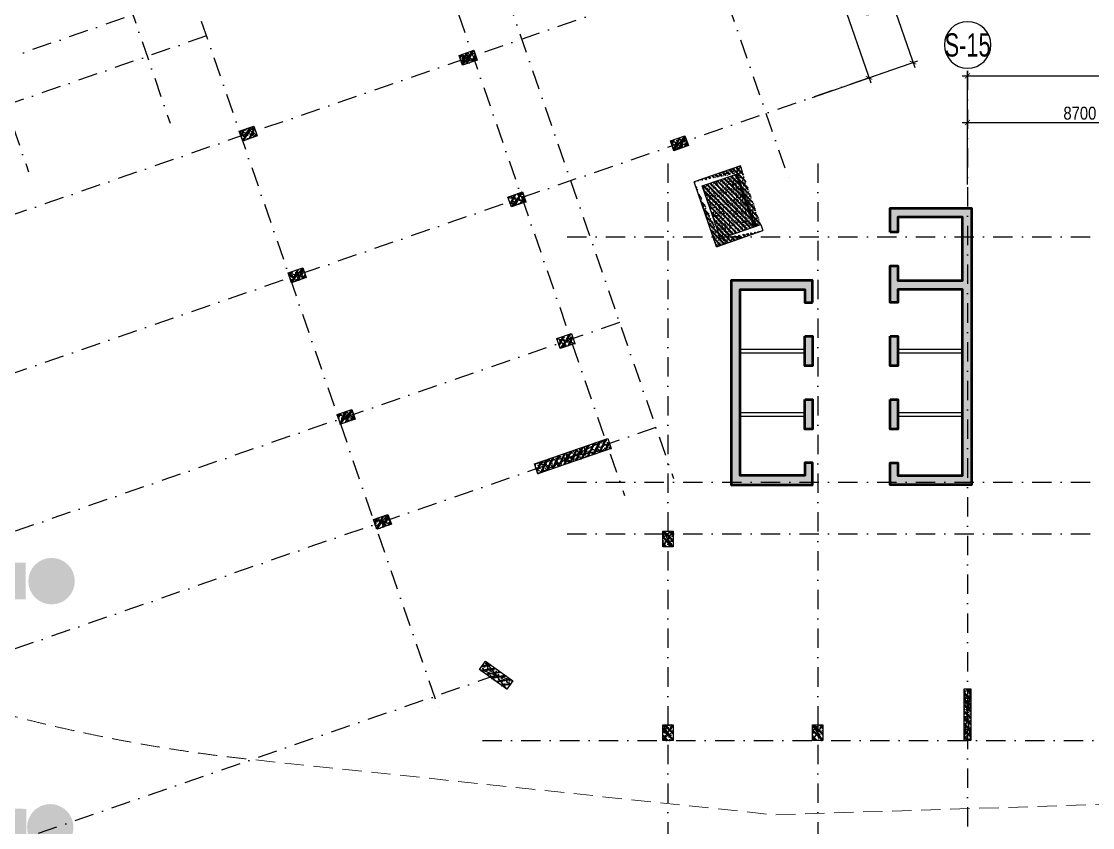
# Model space of a CAD drawing. Header units: millimetres. Extents: x -185400 to 12385, y -14070 to 168686.
# Drawn here: x -70547 to -29081, y 4199 to 35401 of the extents above; entities that cross this region are included whole.
import ezdxf
from ezdxf.enums import TextEntityAlignment as Align

# ---------------------------------------------------------------- set-up
doc = ezdxf.new("R2010")
doc.units = ezdxf.units.MM
doc.header["$LTSCALE"] = 300
doc.header["$MEASUREMENT"] = 0
doc.linetypes.add('DASHDOT', pattern=[1, 0.5, -0.25, 0, -0.25])
doc.linetypes.add('HIDDEN', pattern=[0.375, 0.25, -0.125])
for name, color, linetype in [('$AUDIT-BAD-LAYER', 7, 'Continuous'), ('AUDIT_I_220805193045-1', 50, 'Continuous'), ('AUDIT_I_220807103235-17', 50, 'Continuous'), ('KT-Dim', 8, 'Continuous'), ('KT-Hatch', 251, 'Continuous'), ('KT-Kich thuoc', 9, 'Continuous'), ('KT-Luoi truc South Tower', 8, 'DASHDOT'), ('KT-Thay', 7, 'Continuous'), ('ST_MBDV Cot vach 220805$0$AUDIT_I_220805193045-5', 6, 'Continuous'), ('Xref_ST_MBDV Cot vach 30.7.2022$0$KT-Net cot vach', 6, 'Continuous')]:
    doc.layers.add(name, color=color, linetype=linetype)
doc.layers.add('KT-Chi gioi XD', color=7, linetype='HIDDEN', true_color=0x0066cc)
doc.layers.add('ST_MBDV Cot vach 220805$0$Xref_ST_MBDV Cot vach 30.7.2022$0$KT-Net cot vach', color=6, linetype='Continuous', lineweight=50)
doc.styles.add('Arial Narrow', font='ARIALN.TTF')
doc.styles.add('HBA-Text', font='GOTHIC.TTF')
doc.dimstyles.new('CCU_1-200', dxfattribs={"dimscale": 200, "dimtxt": 2.5, "dimasz": 1, "dimexe": 1, "dimexo": 2, "dimgap": 0.5, "dimtad": 1, "dimdec": 0, "dimdsep": 46, "dimtxsty": 'Arial Narrow', "dimblk": 'ARCHTICK', "dimcen": -1, "dimdle": 1, "dimclrd": 256, "dimclre": 256, "dimclrt": 3, "dimadec": 0, "dimazin": 2, "dimtfac": 0.1, "dimtdec": 0, "dimtix": 1, "dimtmove": 2, "dimatfit": 1, "dimfxl": 1, "dimtvp": 0.833333, "dimtolj": 1, "dimtzin": 12, "dimarcsym": 0})

# ---------------------------------------------------------------- blocks, each defined once
blk = doc.blocks.new('_ARCHTICK')
at = {"color": 0, "linetype": 'ByBlock', "const_width": 0.15}
blk.add_lwpolyline([(-0.5, -0.5), (0.5, 0.5)], dxfattribs=at)
blk = doc.blocks.new('*D149')
at = {"layer": 'Defpoints', "color": 0, "transparency": 16777216}
for p in [(-42197, 37814, 0), (-37735, 33219), (-40305, 32332, 0)]:
    blk.add_point(p, dxfattribs=at)
at = {"layer": 'KT-Kich thuoc', "lineweight": -2, "transparency": 16777216}
for p, q in [((-41819, 37945), (-39439, 38767)), ((-39693, 38890), (-37670, 33030)), ((-39926, 32462), (-37546, 33284))]:
    blk.add_line(p, q, dxfattribs=at)
at = {"layer": 'KT-Kich thuoc', "lineweight": -2, "transparency": 16777216, "xscale": 200, "yscale": 200, "zscale": 200}
for p, rotation in [((-39628, 38701), 109.0471074763102), ((-37735, 33219), 289.0471074763101)]:
    blk.add_blockref('_ARCHTICK', p, dxfattribs=dict(at, rotation=rotation))
at = {"layer": 'KT-Kich thuoc', "color": 3, "transparency": 16777216, "insert": (-37846, 36248), "char_height": 500, "attachment_point": 5, "rotation": 289.0471, "style": 'Arial Narrow'}
blk.add_mtext('\\A1;5800', dxfattribs=at)
blk = doc.blocks.new('*D130')
at = {"layer": 'Defpoints', "color": 0, "transparency": 16777216}
for p in [(-48876, 62062, 0), (-36033, 33807), (-38792, 32854, 0)]:
    blk.add_point(p, dxfattribs=at)
at = {"layer": 'KT-Kich thuoc', "lineweight": -2, "transparency": 16777216}
for p, q in [((-48497, 62193), (-45928, 63080)), ((-46182, 63204), (-35968, 33617)), ((-38414, 32985), (-35844, 33872))]:
    blk.add_line(p, q, dxfattribs=at)
at = {"layer": 'KT-Kich thuoc', "lineweight": -2, "transparency": 16777216, "xscale": 200, "yscale": 200, "zscale": 200}
for p, rotation in [((-46117, 63015), 109.0471074763102), ((-36033, 33807), 289.0471074763101)]:
    blk.add_blockref('_ARCHTICK', p, dxfattribs=dict(at, rotation=rotation))
at = {"layer": 'KT-Kich thuoc', "color": 3, "transparency": 16777216, "insert": (-40739, 48527), "char_height": 500, "attachment_point": 5, "rotation": 289.0471, "style": 'Arial Narrow'}
blk.add_mtext('\\A1;30900', dxfattribs=at)
blk = doc.blocks.new('*D132')
at = {"layer": 'Defpoints', "color": 0, "transparency": 16777216}
for p in [(-25223, 31492), (-33923, 28684, 0), (-25223, 28649, 0)]:
    blk.add_point(p, dxfattribs=at)
at = {"layer": 'KT-Kich thuoc', "lineweight": -2, "transparency": 16777216}
for p, q in [((-33923, 29084), (-33923, 31692)), ((-25223, 29049), (-25223, 31692)), ((-34123, 31492), (-25023, 31492))]:
    blk.add_line(p, q, dxfattribs=at)
at = {"layer": 'KT-Kich thuoc', "lineweight": -2, "transparency": 16777216, "xscale": 200, "yscale": 200, "zscale": 200, "rotation": 180}
blk.add_blockref('_ARCHTICK', (-33923, 31492), dxfattribs=at)
at = {"layer": 'KT-Kich thuoc', "lineweight": -2, "transparency": 16777216, "xscale": 200, "yscale": 200, "zscale": 200}
blk.add_blockref('_ARCHTICK', (-25223, 31492), dxfattribs=at)
at = {"layer": 'KT-Kich thuoc', "color": 3, "transparency": 16777216, "insert": (-29573, 31847), "char_height": 500, "attachment_point": 5, "style": 'Arial Narrow'}
blk.add_mtext('\\A1;8700', dxfattribs=at)
blk = doc.blocks.new('*D136')
at = {"layer": 'Defpoints', "color": 0, "transparency": 16777216}
for p in [(-6323, 33292), (-33923, 28921), (-6323, 28921)]:
    blk.add_point(p, dxfattribs=at)
at = {"layer": 'KT-Kich thuoc', "lineweight": -2, "transparency": 16777216}
for p, q in [((-34123, 33292), (-6123, 33292)), ((-33923, 29321), (-33923, 33492)), ((-6323, 29321), (-6323, 33492))]:
    blk.add_line(p, q, dxfattribs=at)
at = {"layer": 'KT-Kich thuoc', "lineweight": -2, "transparency": 16777216, "xscale": 200, "yscale": 200, "zscale": 200, "rotation": 180}
blk.add_blockref('_ARCHTICK', (-33923, 33292), dxfattribs=at)
at = {"layer": 'KT-Kich thuoc', "lineweight": -2, "transparency": 16777216, "xscale": 200, "yscale": 200, "zscale": 200}
blk.add_blockref('_ARCHTICK', (-6323, 33292), dxfattribs=at)
at = {"layer": 'KT-Kich thuoc', "color": 3, "transparency": 16777216, "insert": (-20123, 33647), "char_height": 500, "attachment_point": 5, "style": 'Arial Narrow'}
blk.add_mtext('\\A1;27600', dxfattribs=at)
blk = doc.blocks.new('GRID-SYM-flat-73')
at = {"layer": 'AUDIT_I_220805193045-1'}
blk.add_circle((0, 0, 0), 900, dxfattribs=at)
at = {"layer": 'AUDIT_I_220805193045-1', "style": 'HBA-Text'}
blk.add_attdef('GRID', text='', height=900, rotation=359.6303, dxfattribs=at).set_placement((0, 0, 0), align=Align.MIDDLE_CENTER)
blk = doc.blocks.new('*U265')
h = blk.add_hatch()
h.set_pattern_fill('VATLIEU04', color=250, scale=40, style=0, pattern_type=2)
h.set_pattern_definition([(50, (-550, 650), (286.904, -25.1), [30, -330]), (355, (-550, 650), (-55.5, 300.88), [24, -264]), (100.451, (-526.1, 647.9), (231.404, 275.776), [25.496, -280.457]), (46.184, (-550, 730), (426.9, -66.21), [45, -495]), (96.636, (-514.43, 724.5), (373.87, 389.65), [38.24, -420.69]), (351.184, (-550, 730), (373.86, 389.65), [36, -396]), (21, (-510, 710), (238.763, -161.048), [30, -330]), (326, (-510, 710), (97.326, 290.06), [24, -264]), (71.451, (-490.1, 696.58), (336.09, 129.01), [25.496, -280.457]), (37.5, (-550, 650), (4.864, 133.1575), [0, -260.8, 0, -268, 0, -265]), (7.5, (-550, 650), (105.228, 157.765), [0, -152.8, 0, -254.8, 0, -101]), (327.5, (-639.2, 650), (213.529, -9.022), [0, -100, 0, -312, 0, -414]), (317.5, (-679.2, 650), (233.274, 40.042), [0, -130, 0, -207.2, 0, -294]), (45, (-550, 650), (-120.208, 120.208), []), (45, (-550, 699), (-120.208, 120.208), [])])
h.paths.add_polyline_path([(-475, -475), (-75, -475), (-75, 125), (-475, 125)])
at = {"color": 6, "ltscale": 0.25}
blk.add_lwpolyline([(-475, -475), (-75, -475), (-75, 125), (-475, 125)], close=True, dxfattribs=at)
at = {"layer": 'Defpoints', "linetype": 'ByBlock', "ltscale": 30}
for p, q in [((-75, -475), (-475, 125)), ((-475, -475), (-75, 125))]:
    blk.add_line(p, q, dxfattribs=at)
blk = doc.blocks.new('*U266')
h = blk.add_hatch()
h.set_pattern_fill('VATLIEU04', color=250, scale=40, style=0, pattern_type=2)
h.set_pattern_definition([(50, (-550, 650), (286.904, -25.1), [30, -330]), (355, (-550, 650), (-55.5, 300.88), [24, -264]), (100.451, (-526.1, 647.9), (231.404, 275.776), [25.496, -280.457]), (46.184, (-550, 730), (426.9, -66.21), [45, -495]), (96.636, (-514.43, 724.5), (373.87, 389.65), [38.24, -420.69]), (351.184, (-550, 730), (373.86, 389.65), [36, -396]), (21, (-510, 710), (238.763, -161.048), [30, -330]), (326, (-510, 710), (97.326, 290.06), [24, -264]), (71.451, (-490.1, 696.58), (336.09, 129.01), [25.496, -280.457]), (37.5, (-550, 650), (4.864, 133.1575), [0, -260.8, 0, -268, 0, -265]), (7.5, (-550, 650), (105.228, 157.765), [0, -152.8, 0, -254.8, 0, -101]), (327.5, (-639.2, 650), (213.529, -9.022), [0, -100, 0, -312, 0, -414]), (317.5, (-679.2, 650), (233.274, 40.042), [0, -130, 0, -207.2, 0, -294]), (45, (-550, 650), (-120.208, 120.208), []), (45, (-550, 699), (-120.208, 120.208), [])])
h.paths.add_polyline_path([(-475, -475), (-75, -475), (-75, 125), (-475, 125)])
at = {"color": 6, "ltscale": 0.25}
blk.add_lwpolyline([(-475, -475), (-75, -475), (-75, 125), (-475, 125)], close=True, dxfattribs=at)
at = {"layer": 'Defpoints', "linetype": 'ByBlock', "ltscale": 30}
for p, q in [((-75, -475), (-475, 125)), ((-475, -475), (-75, 125))]:
    blk.add_line(p, q, dxfattribs=at)
blk = doc.blocks.new('*U25')
h = blk.add_hatch()
h.set_pattern_fill('VATLIEU04', color=250, scale=40, style=0, pattern_type=2)
h.set_pattern_definition([(50, (-550, 3050), (286.904, -25.101), [30, -330]), (355, (-550, 3050), (-55.5, 300.877), [24, -264]), (100.451, (-526.1, 3047.9), (231.404, 275.776), [25.496, -280.457]), (46.184, (-550, 3130), (426.896, -66.208), [45, -495]), (96.636, (-514.43, 3124.5), (373.865, 389.647), [38.244, -420.685]), (351.184, (-550, 3130), (373.865, 389.65), [36, -396]), (21, (-510, 3110), (238.763, -161.048), [30, -330]), (326, (-510, 3110), (97.326, 290.06), [24, -264]), (71.451, (-490.1, 3096.58), (336.09, 129.012), [25.496, -280.457]), (37.5, (-550, 3050), (4.864, 133.1575), [0, -260.8, 0, -268, 0, -265]), (7.5, (-550, 3050), (105.228, 157.7647), [0, -152.8, 0, -254.8, 0, -101]), (327.5, (-639.2, 3050), (213.529, -9.022), [0, -100, 0, -312, 0, -414]), (317.5, (-679.2, 3050), (233.274, 40.042), [0, -130, 0, -207.2, 0, -294]), (45, (-550, 3050), (-120.208, 120.208), []), (45, (-550, 3099), (-120.208, 120.208), [])])
h.paths.add_polyline_path([(-475, -475), (-75, -475), (-75, 2525), (-475, 2525)])
at = {"color": 6, "ltscale": 0.25}
blk.add_lwpolyline([(-475, -475), (-75, -475), (-75, 2525), (-475, 2525)], close=True, dxfattribs=at)
at = {"layer": 'Defpoints', "linetype": 'ByBlock', "ltscale": 30}
for p, q in [((-75, -475), (-475, 2525)), ((-475, -475), (-75, 2525))]:
    blk.add_line(p, q, dxfattribs=at)
blk = doc.blocks.new('*U302')
h = blk.add_hatch()
h.set_pattern_fill('VATLIEU04', color=250, scale=40, style=0, pattern_type=2)
h.set_pattern_definition([(50, (-550, 650), (286.904, -25.1), [30, -330]), (355, (-550, 650), (-55.5, 300.88), [24, -264]), (100.451, (-526.1, 647.9), (231.404, 275.776), [25.496, -280.457]), (46.184, (-550, 730), (426.9, -66.21), [45, -495]), (96.636, (-514.43, 724.5), (373.87, 389.65), [38.24, -420.69]), (351.184, (-550, 730), (373.86, 389.65), [36, -396]), (21, (-510, 710), (238.763, -161.048), [30, -330]), (326, (-510, 710), (97.326, 290.06), [24, -264]), (71.451, (-490.1, 696.58), (336.09, 129.01), [25.496, -280.457]), (37.5, (-550, 650), (4.864, 133.1575), [0, -260.8, 0, -268, 0, -265]), (7.5, (-550, 650), (105.228, 157.765), [0, -152.8, 0, -254.8, 0, -101]), (327.5, (-639.2, 650), (213.529, -9.022), [0, -100, 0, -312, 0, -414]), (317.5, (-679.2, 650), (233.274, 40.042), [0, -130, 0, -207.2, 0, -294]), (45, (-550, 650), (-120.208, 120.208), []), (45, (-550, 699), (-120.208, 120.208), [])])
h.paths.add_polyline_path([(-475, -475), (-75, -475), (-75, 125), (-475, 125)])
at = {"color": 6, "ltscale": 0.25}
blk.add_lwpolyline([(-475, -475), (-75, -475), (-75, 125), (-475, 125)], close=True, dxfattribs=at)
at = {"layer": 'Defpoints', "linetype": 'ByBlock', "ltscale": 30}
for p, q in [((-75, -475), (-475, 125)), ((-475, -475), (-75, 125))]:
    blk.add_line(p, q, dxfattribs=at)
blk = doc.blocks.new('*U267')
h = blk.add_hatch()
h.set_pattern_fill('VATLIEU04', color=250, scale=40, style=0, pattern_type=2)
h.set_pattern_definition([(50, (-550, 650), (286.904, -25.1), [30, -330]), (355, (-550, 650), (-55.5, 300.88), [24, -264]), (100.451, (-526.1, 647.9), (231.404, 275.776), [25.496, -280.457]), (46.184, (-550, 730), (426.9, -66.21), [45, -495]), (96.636, (-514.43, 724.5), (373.87, 389.65), [38.24, -420.69]), (351.184, (-550, 730), (373.86, 389.65), [36, -396]), (21, (-510, 710), (238.763, -161.048), [30, -330]), (326, (-510, 710), (97.326, 290.06), [24, -264]), (71.451, (-490.1, 696.58), (336.09, 129.01), [25.496, -280.457]), (37.5, (-550, 650), (4.864, 133.1575), [0, -260.8, 0, -268, 0, -265]), (7.5, (-550, 650), (105.228, 157.765), [0, -152.8, 0, -254.8, 0, -101]), (327.5, (-639.2, 650), (213.529, -9.022), [0, -100, 0, -312, 0, -414]), (317.5, (-679.2, 650), (233.274, 40.042), [0, -130, 0, -207.2, 0, -294]), (45, (-550, 650), (-120.208, 120.208), []), (45, (-550, 699), (-120.208, 120.208), [])])
h.paths.add_polyline_path([(-475, -475), (-75, -475), (-75, 125), (-475, 125)])
at = {"color": 6, "ltscale": 0.25}
blk.add_lwpolyline([(-475, -475), (-75, -475), (-75, 125), (-475, 125)], close=True, dxfattribs=at)
at = {"layer": 'Defpoints', "linetype": 'ByBlock', "ltscale": 30}
for p, q in [((-75, -475), (-475, 125)), ((-475, -475), (-75, 125))]:
    blk.add_line(p, q, dxfattribs=at)
blk = doc.blocks.new('*U32')
h = blk.add_hatch()
h.set_pattern_fill('VATLIEU04', color=250, scale=40, style=0, pattern_type=2)
h.set_pattern_definition([(50, (-550, 1350), (286.904, -25.1), [30, -330]), (355, (-550, 1350), (-55.5, 300.877), [24, -264]), (100.451, (-526.1, 1347.9), (231.404, 275.776), [25.496, -280.457]), (46.184, (-550, 1430), (426.896, -66.21), [45, -495]), (96.636, (-514.43, 1424.5), (373.865, 389.65), [38.244, -420.685]), (351.184, (-550, 1430), (373.86, 389.65), [36, -396]), (21, (-510, 1410), (238.763, -161.048), [30, -330]), (326, (-510, 1410), (97.326, 290.06), [24, -264]), (71.451, (-490.1, 1396.58), (336.09, 129.012), [25.496, -280.457]), (37.5, (-550, 1350), (4.864, 133.1575), [0, -260.8, 0, -268, 0, -265]), (7.5, (-550, 1350), (105.228, 157.765), [0, -152.8, 0, -254.8, 0, -101]), (327.5, (-639.2, 1350), (213.529, -9.022), [0, -100, 0, -312, 0, -414]), (317.5, (-679.2, 1350), (233.274, 40.042), [0, -130, 0, -207.2, 0, -294]), (45, (-550, 1350), (-120.208, 120.208), []), (45, (-550, 1399), (-120.208, 120.208), [])])
h.paths.add_polyline_path([(-475, -475), (-75, -475), (-75, 825), (-475, 825)])
at = {"color": 6, "ltscale": 0.25}
blk.add_lwpolyline([(-475, -475), (-75, -475), (-75, 825), (-475, 825)], close=True, dxfattribs=at)
at = {"layer": 'Defpoints', "linetype": 'ByBlock', "ltscale": 30}
for p, q in [((-75, -475), (-475, 825)), ((-475, -475), (-75, 825))]:
    blk.add_line(p, q, dxfattribs=at)
blk = doc.blocks.new('*U279')
h = blk.add_hatch()
h.set_pattern_fill('VATLIEU04', color=250, scale=40, style=0, pattern_type=2)
h.set_pattern_definition([(50, (-700, 2050), (286.904, -25.1), [30, -330]), (355, (-700, 2050), (-55.5, 300.877), [24, -264]), (100.451, (-676.1, 2047.9), (231.404, 275.776), [25.496, -280.457]), (46.184, (-700, 2130), (426.896, -66.208), [45, -495]), (96.636, (-664.43, 2124.5), (373.865, 389.65), [38.244, -420.685]), (351.184, (-700, 2130), (373.865, 389.65), [36, -396]), (21, (-660, 2110), (238.763, -161.048), [30, -330]), (326, (-660, 2110), (97.326, 290.06), [24, -264]), (71.451, (-640.1, 2096.58), (336.09, 129.012), [25.496, -280.457]), (37.5, (-700, 2050), (4.864, 133.1575), [0, -260.8, 0, -268, 0, -265]), (7.5, (-700, 2050), (105.228, 157.765), [0, -152.8, 0, -254.8, 0, -101]), (327.5, (-789.2, 2050), (213.529, -9.022), [0, -100, 0, -312, 0, -414]), (317.5, (-829.2, 2050), (233.274, 40.042), [0, -130, 0, -207.2, 0, -294]), (45, (-700, 2050), (-120.208, 120.208), []), (45, (-700, 2099), (-120.208, 120.208), [])])
h.paths.add_polyline_path([(-475, -475), (-225, -475), (-225, 1525), (-475, 1525)])
at = {"color": 6, "ltscale": 0.25}
blk.add_lwpolyline([(-475, -475), (-225, -475), (-225, 1525), (-475, 1525)], close=True, dxfattribs=at)
at = {"layer": 'Defpoints', "linetype": 'ByBlock', "ltscale": 30}
for p, q in [((-225, -475), (-475, 1525)), ((-475, -475), (-225, 1525))]:
    blk.add_line(p, q, dxfattribs=at)
blk = doc.blocks.new('*U278')
h = blk.add_hatch()
h.set_pattern_fill('VATLIEU04', color=250, scale=40, style=0, pattern_type=2)
h.set_pattern_definition([(50, (-550, 650), (286.904, -25.1), [30, -330]), (355, (-550, 650), (-55.5, 300.88), [24, -264]), (100.451, (-526.1, 647.9), (231.404, 275.776), [25.496, -280.457]), (46.184, (-550, 730), (426.9, -66.21), [45, -495]), (96.636, (-514.43, 724.5), (373.87, 389.65), [38.24, -420.69]), (351.184, (-550, 730), (373.86, 389.65), [36, -396]), (21, (-510, 710), (238.763, -161.048), [30, -330]), (326, (-510, 710), (97.326, 290.06), [24, -264]), (71.451, (-490.1, 696.58), (336.09, 129.01), [25.496, -280.457]), (37.5, (-550, 650), (4.864, 133.1575), [0, -260.8, 0, -268, 0, -265]), (7.5, (-550, 650), (105.228, 157.765), [0, -152.8, 0, -254.8, 0, -101]), (327.5, (-639.2, 650), (213.529, -9.022), [0, -100, 0, -312, 0, -414]), (317.5, (-679.2, 650), (233.274, 40.042), [0, -130, 0, -207.2, 0, -294]), (45, (-550, 650), (-120.208, 120.208), []), (45, (-550, 699), (-120.208, 120.208), [])])
h.paths.add_polyline_path([(-475, -475), (-75, -475), (-75, 125), (-475, 125)])
at = {"color": 6, "ltscale": 0.25}
blk.add_lwpolyline([(-475, -475), (-75, -475), (-75, 125), (-475, 125)], close=True, dxfattribs=at)
at = {"layer": 'Defpoints', "linetype": 'ByBlock', "ltscale": 30}
for p, q in [((-75, -475), (-475, 125)), ((-475, -475), (-75, 125))]:
    blk.add_line(p, q, dxfattribs=at)
blk = doc.blocks.new('*U269')
h = blk.add_hatch()
h.set_pattern_fill('VATLIEU04', color=250, scale=40, style=0, pattern_type=2)
h.set_pattern_definition([(50, (-550, 650), (286.904, -25.1), [30, -330]), (355, (-550, 650), (-55.5, 300.88), [24, -264]), (100.451, (-526.1, 647.9), (231.404, 275.776), [25.496, -280.457]), (46.184, (-550, 730), (426.9, -66.21), [45, -495]), (96.636, (-514.43, 724.5), (373.87, 389.65), [38.24, -420.69]), (351.184, (-550, 730), (373.86, 389.65), [36, -396]), (21, (-510, 710), (238.763, -161.048), [30, -330]), (326, (-510, 710), (97.326, 290.06), [24, -264]), (71.451, (-490.1, 696.58), (336.09, 129.01), [25.496, -280.457]), (37.5, (-550, 650), (4.864, 133.1575), [0, -260.8, 0, -268, 0, -265]), (7.5, (-550, 650), (105.228, 157.765), [0, -152.8, 0, -254.8, 0, -101]), (327.5, (-639.2, 650), (213.529, -9.022), [0, -100, 0, -312, 0, -414]), (317.5, (-679.2, 650), (233.274, 40.042), [0, -130, 0, -207.2, 0, -294]), (45, (-550, 650), (-120.208, 120.208), []), (45, (-550, 699), (-120.208, 120.208), [])])
h.paths.add_polyline_path([(-475, -475), (-75, -475), (-75, 125), (-475, 125)])
at = {"color": 6, "ltscale": 0.25}
blk.add_lwpolyline([(-475, -475), (-75, -475), (-75, 125), (-475, 125)], close=True, dxfattribs=at)
at = {"layer": 'Defpoints', "linetype": 'ByBlock', "ltscale": 30}
for p, q in [((-75, -475), (-475, 125)), ((-475, -475), (-75, 125))]:
    blk.add_line(p, q, dxfattribs=at)
blk = doc.blocks.new('Asix South Tower')
at = {"layer": 'KT-Luoi truc South Tower', "ltscale": 5}
for p, q in [((-53965.4, 67304.5), (-40792.5, 29149.9)), ((-61527.4, 64693.7), (-45306.5, 17710.6)), ((-63417.9, 64041.1), (-47197, 17057.9)), ((-72397.8, 60940.8), (-54303.1, 8530.3)), ((-74690, 60149.4), (-64788, 31468.5)), ((-80172.4, 58256.6), (-70270.4, 29575.7)), ((-39629.6, 44836.7), (-71714.8, 33759.3)), ((-37736.8, 39354.3), (-105450.5, 15976.2)), ((-63379.6, 34838.6), (-106788.6, 19851.7)), ((-37735.1, 33218.9), (-103274.2, 10591.7)), ((-33923, 33491.9), (-33923, -4459.1)), ((-45523, 29903.8), (-45523, -4459.1)), ((-39723, 29903.8), (-39723, -4459.1)), ((-49426.2, 27070.4), (10118.8, 27070.4)), ((-47391.3, 23749.2), (-101381.4, 5109.2)), ((-45988, 19684.6), (-99978.1, 1044.6)), ((-49426.2, 17570.4), (10118.8, 17570.4)), ((-49426.2, 15570.4), (10118.8, 15570.4)), ((-52170.8, 10095.3), (-96381.5, -5168.4)), ((-52698.1, 7570.4), (10118.8, 7570.4))]:
    blk.add_line(p, q, dxfattribs=at)
at = {"layer": 'KT-Dim'}
ref = blk.add_blockref('GRID-SYM-flat-73', (-33917.9, 34491.9, 0), dxfattribs=dict(at, xscale=-1, rotation=179.6748020054017))
ref.add_attrib('GRID', 'S-15', dxfattribs={"layer": 'AUDIT_I_220807103235-17', "height": 900, "style": 'HBA-Text', "width": 0.7}).set_placement((-33917.9, 34491.9, 0), align=Align.MIDDLE_CENTER)
at = {"layer": 'KT-Kich thuoc'}
dim = blk.add_linear_dim(base=(-36033, 33806.5), p1=(-48875.5, 62062.4, 0), p2=(-38792.1, 32854, 0), angle=109.04711, dimstyle='CCU_1-200', dxfattribs=at)
dim.commit()
dim.dimension.update_dxf_attribs({"geometry": '*D130', "text_midpoint": (-40739.2, 48526.6)})
dim = blk.add_linear_dim(base=(-37735.1, 33218.9), p1=(-42196.7, 37814.5, 0), p2=(-40304.5, 32331.8, 0), angle=109.04711, dimstyle='CCU_1-200', dxfattribs=at)
dim.commit()
dim.dimension.update_dxf_attribs({"geometry": '*D149', "text_midpoint": (-37846.3, 36248.5), "dimtype": 128})
for base, p1, p2, picture, middle in [((-6323, 33291.9), (-33923, 28921.3), (-6323, 28921.3), '*D136', (-20123, 33647.2)), ((-25223, 31491.9), (-33923, 28684.3, 0), (-25223, 28648.7, 0), '*D132', (-29573, 31847.2))]:
    dim = blk.add_linear_dim(base=base, p1=p1, p2=p2, dimstyle='CCU_1-200', dxfattribs=at)
    dim.commit()
    dim.dimension.update_dxf_attribs({"geometry": picture, "text_midpoint": middle})

msp = doc.modelspace()

# ---------------------------------------------------------------- hatches: boundary and pattern name
at = {"layer": '$AUDIT-BAD-LAYER'}
h = msp.add_hatch(dxfattribs=at)
h.set_pattern_fill('ACET-2D-ANSI31', color=256)
h.set_pattern_definition([(45, (5.27543, -15.29099), (-0.08838834765, 0.08838834765), [])])
h.paths.add_polyline_path([(-152992, 35260.2), (-153807.4, 37623.5), (-155981.6, 36873.4), (-155166.3, 34510.1)], flags=0)
h.paths.add_polyline_path([(-153334.7, 37786.6), (-152519.4, 35423.3), (-150345.1, 36173.4), (-151160.5, 38536.7)], flags=16)
h.paths.add_polyline_path([(-81572.3, -12446.3), (-81581.4, -13864.1), (-80353.8, -13872.1), (-80344.7, -12454.2)])
edge = h.paths.add_edge_path()
edge.add_arc((-79262.8, -13170.1), 900, 0, 360)
h.paths.add_polyline_path([(-174845.3, 38775), (-174414.4, 37424.2), (-173542.7, 37702.3), (-173973.6, 39053.1)], flags=16)
edge = h.paths.add_edge_path(flags=16)
edge.add_arc((-172872, 38660.4), 900, 0, 360)
h.paths.add_polyline_path([(-110555.5, 20932.7), (-110092.7, 19592.4), (-109451.7, 19813.7), (-109914.4, 21154)])
edge = h.paths.add_edge_path()
edge.add_arc((-108915.8, 20748.7), 900, 0, 360)
h.paths.add_polyline_path([(-112698.4, 26328.8), (-112235.7, 24988.5), (-111427.9, 25267.4), (-111890.6, 26607.6)])
edge = h.paths.add_edge_path()
edge.add_arc((-110808.6, 26231.2), 900, 0, 360)
h.paths.add_polyline_path([(-138364.3, 646.7), (-137901.6, -693.6), (-137277.2, -478), (-137739.9, 862.3)])
edge = h.paths.add_edge_path()
edge.add_arc((-136749.6, 454.2), 900, 0, 360)
h.paths.add_polyline_path([(-143828.3, 15581.2), (-143365.6, 14240.9), (-142557.8, 14519.8), (-143020.5, 15860.1)], flags=16)
edge = h.paths.add_edge_path(flags=16)
edge.add_arc((-141938.5, 15483.7), 900, 0, 360)
h.paths.add_polyline_path([(-154331.1, 43985.8), (-153900.1, 42635), (-153193.7, 42860.4), (-153624.6, 44211.2)])
edge = h.paths.add_edge_path()
edge.add_arc((-152605.7, 43792.1), 900, 0, 360)
h.paths.add_polyline_path([(-157119.6, 43023.1), (-156688.6, 41672.3), (-155982.2, 41897.6), (-156413.1, 43248.5)])
edge = h.paths.add_edge_path()
edge.add_arc((-155394.1, 42829.4), 900, 0, 360)
h.paths.add_polyline_path([(-176260.9, 36414.6), (-175830, 35063.8), (-175123.5, 35289.1), (-175554.5, 36640)], flags=16)
edge = h.paths.add_edge_path(flags=16)
edge.add_arc((-174535.5, 36220.9), 900, 0, 360)
h.paths.add_polyline_path([(-148943.9, 45845.7), (-148513, 44494.9), (-147806.5, 44720.3), (-148237.5, 46071.1)])
edge = h.paths.add_edge_path()
edge.add_arc((-147218.5, 45652), 900, 0, 360)
h.paths.add_polyline_path([(-182878.4, 34129.9), (-182447.4, 32779.1), (-181741, 33004.5), (-182171.9, 34355.3)])
edge = h.paths.add_edge_path(flags=16)
edge.add_arc((-181153, 33936.2), 900, 0, 360)
h.paths.add_polyline_path([(-181416.8, 15649.5), (-180954.1, 14309.2), (-180038.6, 14625.3), (-180501.3, 15965.6)])
edge = h.paths.add_edge_path(flags=16)
edge.add_arc((-179365.4, 15607.7), 900, 0, 360)
h.paths.add_polyline_path([(-178647.3, 7922.9), (-178196.4, 6578.6), (-177335.4, 6867.3), (-177786.3, 8211.6)])
edge = h.paths.add_edge_path(flags=16)
edge.add_arc((-176682.2, 7834.1), 900, 0, 360)
h.paths.add_polyline_path([(-182226.9, 19020.1), (-181776.1, 17675.8), (-181056.4, 17917.1), (-181507.2, 19261.4)])
edge = h.paths.add_edge_path()
edge.add_arc((-180473.8, 18860.2), 900, 0, 360)
h.paths.add_polyline_path([(-165296, 40200.2), (-164865, 38849.4), (-164158.6, 39074.7), (-164589.5, 40425.6)], flags=16)
edge = h.paths.add_edge_path(flags=16)
edge.add_arc((-163570.6, 40006.5), 900, 0, 360)
h.paths.add_polyline_path([(-170778.5, 38307.4), (-170347.5, 36956.6), (-169641, 37181.9), (-170072, 38532.8)], flags=16)
edge = h.paths.add_edge_path(flags=16)
edge.add_arc((-169053, 38113.7), 900, 0, 360)
h.paths.add_polyline_path([(-185399.7, 27816.4), (-184948.8, 26472), (-184091.5, 26759.6), (-184542.3, 28103.9)])
edge = h.paths.add_edge_path()
edge.add_arc((-183440.1, 27725.8), 900, 0, 360)
h.paths.add_polyline_path([(-141685.3, 10185.2), (-141222.6, 8844.9), (-140581.6, 9066.2), (-141044.3, 10406.5)], flags=16)
edge = h.paths.add_edge_path(flags=16)
edge.add_arc((-140045.7, 10001.2), 900, 0, 360)
h.paths.add_polyline_path([(-139927.9, 4655.9), (-139465.2, 3315.7), (-138733.9, 3568.1), (-139196.6, 4908.4)])
edge = h.paths.add_edge_path()
edge.add_arc((-138152.8, 4518.8), 900, 0, 360)
h.paths.add_polyline_path([(-114826.3, 31730.1), (-114363.5, 30389.8), (-113399, 30722.8), (-113861.8, 32063.1)])
edge = h.paths.add_edge_path()
edge.add_arc((-112701.4, 31713.6), 900, 0, 360)
h.paths.add_polyline_path([(-116237.5, 37378.8), (-115774.8, 36038.5), (-115131.3, 36260.6), (-115594.1, 37600.9)], flags=16)
edge = h.paths.add_edge_path()
edge.add_arc((-114594.2, 37196.1), 900, 0, 360)
h.paths.add_polyline_path([(-118194.1, 42839.2), (-117731.4, 41498.9), (-117045.4, 41735.8), (-117508.1, 43076)], flags=17)
edge = h.paths.add_edge_path(flags=17)
edge.add_arc((-116487, 42678.6), 900, 0, 360)
h.paths.add_polyline_path([(-71490.6, -5057.2), (-71500.2, -6547.6), (-70504.9, -6554), (-70495.3, -5063.6)])
edge = h.paths.add_edge_path()
edge.add_arc((-69505.5, -5791.1), 900, 0, 360)
h.paths.add_polyline_path([(-71072.3, 2928.2), (-71081.4, 1510.3), (-70307, 1505.3), (-70297.8, 2923.2)])
edge = h.paths.add_edge_path()
edge.add_arc((-69442.5, 2208.7), 900, 0, 360)
h.paths.add_polyline_path([(-71255.6, 4929.4), (-71264.7, 3511.5), (-70360.5, 3505.7), (-70351.3, 4923.6)])
edge = h.paths.add_edge_path()
edge.add_arc((-69431.1, 4208.7), 900, 0, 360)
h.paths.add_polyline_path([(-71439.7, 14459), (-71448.9, 13041.1), (-70387.4, 13034.3), (-70378.3, 14452.1)])
edge = h.paths.add_edge_path()
edge.add_arc((-69379.5, 13736.7), 900, 0, 360)
h.paths.add_polyline_path([(-85732.4, -12422.6), (-85741.5, -13840.5), (-84513.9, -13848.4), (-84504.7, -12430.6)])
edge = h.paths.add_edge_path()
edge.add_arc((-83422.9, -13146.5), 900, 0, 360)
h.paths.add_polyline_path([(-91805.1, -12362.6), (-91814.3, -13780.5), (-90586.7, -13788.4), (-90577.5, -12370.5)])
edge = h.paths.add_edge_path()
edge.add_arc((-89495.7, -13086.5), 900, 0, 360)
h.paths.add_polyline_path([(-100505, -12306.5), (-100514.1, -13724.3), (-99286.5, -13732.3), (-99277.4, -12314.4)])
edge = h.paths.add_edge_path()
edge.add_arc((-98195.5, -13030.3), 900, 0, 360)
h.paths.add_polyline_path([(-109204.8, -12250.3), (-109213.9, -13668.2), (-107986.3, -13676.1), (-107977.2, -12258.2)])
edge = h.paths.add_edge_path()
edge.add_arc((-106895.3, -12974.2), 900, 0, 360)
h.paths.add_polyline_path([(-114985, -12212.8), (-114994.1, -13630.7), (-113766.5, -13638.7), (-113757.4, -12220.8)])
edge = h.paths.add_edge_path()
edge.add_arc((-112675.5, -12936.7), 900, 0, 360)
h.paths.add_polyline_path([(-128242, 51140.4), (-127810.3, 49789.8), (-126640.9, 50163.6), (-127072.6, 51514.2)])
edge = h.paths.add_edge_path()
edge.add_arc((-125821.9, 51169.6), 900, 0, 360)
h.paths.add_polyline_path([(-134132.3, 49194.7), (-133700.6, 47844.1), (-132531.2, 48217.9), (-132962.9, 49568.5)])
edge = h.paths.add_edge_path()
edge.add_arc((-131712.2, 49223.9), 900, 0, 360)
h.paths.add_polyline_path([(-136999.9, 48099), (-136568.3, 46748.4), (-135861.9, 46974.1), (-136293.6, 48324.7)])
edge = h.paths.add_edge_path()
edge.add_arc((-135274.4, 47906.2), 900, 0, 360)
h.paths.add_polyline_path([(-145979.8, 44998.7), (-145548.1, 43648.1), (-144841.8, 43873.8), (-145273.5, 45224.4)])
edge = h.paths.add_edge_path()
edge.add_arc((-144254.3, 44805.9), 900, 0, 360)
h.paths.add_polyline_path([(-120784.9, -12179.9), (-120794, -13597.8), (-119566.4, -13605.7), (-119557.3, -12187.9)])
edge = h.paths.add_edge_path()
edge.add_arc((-118475.4, -12903.8), 900, 0, 360)
h.paths.add_polyline_path([(-82516, -9113.7), (-82522.4, -10238.7), (-80147.4, -10252.2), (-80141, -9127.2)])
edge = h.paths.add_edge_path()
edge.add_line((-79107.3, 16601.5), (-79270.9, -12221.9))
edge = h.paths.add_edge_path()
edge.add_line((-83257.3, 16625), (-83420.8, -12198.4))
edge = h.paths.add_edge_path(flags=16)
edge.add_line((-172578.3, 37809.7), (-172195.6, 36701.1))
edge = h.paths.add_edge_path(flags=16)
edge.add_line((-172865.5, 35826.8), (-172195.6, 36701.1))
edge = h.paths.add_edge_path()
edge.add_line((-172865.5, 35826.8), (-163741.6, 9399.5))
h.paths.add_polyline_path([(-154920.9, 41367.3), (-154554.9, 40303.4), (-151701.2, 41285), (-152067.1, 42348.8)])
edge = h.paths.add_edge_path()
edge.add_line((-155100.4, 41978.7), (-145976.5, 15551.4))
h.paths.add_polyline_path([(-110919.3, 24721.3), (-111982.7, 24354.2), (-110997.8, 21501.6), (-109934.4, 21868.7)])
h.paths.add_polyline_path([(-112812.1, 30203.8), (-113875.5, 29836.7), (-112890.6, 26984), (-111827.2, 27351.2)])
edge = h.paths.add_edge_path()
edge.add_line((-143350.2, 33404.1), (-117337.7, 42384.8))
edge = h.paths.add_edge_path()
edge.add_line((-146829.5, 44834.2), (-137705.5, 18406.9))
edge = h.paths.add_edge_path()
edge.add_line((-180858.5, 33085.7), (-171734.5, 6658.5))
edge = h.paths.add_edge_path()
edge.add_line((-174241.8, 35370.2), (-165117.8, 8942.9))
h.paths.add_polyline_path([(-134407.7, 5133.6), (-135471.1, 4766.4), (-134486.3, 1913.8), (-133422.9, 2280.9)], flags=16)
h.paths.add_polyline_path([(-137948.6, 15389.5), (-139012, 15022.4), (-138027.1, 12169.8), (-136963.7, 12536.9)], flags=16)
edge = h.paths.add_edge_path()
edge.add_line((-135898.8, 747.9), (-118363.6, 6801.9))
edge = h.paths.add_edge_path()
edge.add_line((-137302.1, 4812.5), (-118337.7, 11359.9))
edge = h.paths.add_edge_path()
edge.add_line((-139194.9, 10294.9), (-109916.6, 20403.2))
edge = h.paths.add_edge_path()
edge.add_line((-141457.4, 27921.6), (-115444.9, 36902.4))
edge = h.paths.add_edge_path()
edge.add_line((-141087.7, 15777.4), (-111809.4, 25885.7))
edge = h.paths.add_edge_path()
edge.add_line((-139564.6, 22439.2), (-113552.1, 31419.9))
edge = h.paths.add_edge_path()
edge.add_line((-122287, 4508.7), (-70348.3, 4213.9))
edge = h.paths.add_edge_path()
edge.add_line((-122298.3, 2508.7), (-70359.6, 2213.9))
edge = h.paths.add_edge_path()
edge.add_line((-182680.4, 27979.6), (-143165.1, 41612.5))
edge = h.paths.add_edge_path()
edge.add_line((-179582.1, 18999), (-140066.8, 32631.9))
edge = h.paths.add_edge_path()
edge.add_line((-178929.8, 17108.4), (-139414.5, 30741.3))
edge = h.paths.add_edge_path()
edge.add_line((-168759.3, 37263), (-159635.3, 10835.7))
edge = h.paths.add_edge_path()
edge.add_line((-163276.9, 39155.8), (-154152.9, 12728.5))
edge = h.paths.add_edge_path()
edge.add_line((-152311.9, 42941.4), (-143188, 16514.1))
edge = h.paths.add_edge_path()
edge.add_line((-143960.6, 43955.2), (-135413.3, 19198.3))
edge = h.paths.add_edge_path()
edge.add_line((-146252.8, 43163.8), (-137705.5, 18406.9))
edge = h.paths.add_edge_path()
edge.add_line((-132894.4, 47141), (-118224.1, 4649))
edge = h.paths.add_edge_path()
edge.add_line((-89307.2, 16659.4), (-89470.7, -12164.1))
edge = h.paths.add_edge_path()
edge.add_line((-98007, 16708.8), (-98170.6, -12114.7))
edge = h.paths.add_edge_path()
edge.add_line((-106706.9, 16758.1), (-106870.5, -12065.3))
edge = h.paths.add_edge_path()
edge.add_line((-112506.8, 16791.1), (-112670.4, -12032.4))
h.paths.add_polyline_path([(-72362, 7730.7), (-71237, 7724.3), (-71222.9, 10213.6), (-72347.9, 10219.9)])
h.paths.add_polyline_path([(-72394.6, 1980.8), (-71269.6, 1974.4), (-71255.5, 4463.7), (-72380.5, 4470)])
h.paths.add_polyline_path([(-72423, -3019.1), (-71298, -3025.5), (-71283.9, -536.3), (-72408.9, -529.9)])
edge = h.paths.add_edge_path()
edge.add_line((-122233.1, 14008.5), (-70294.4, 13713.7))
h.paths.add_polyline_path([(-103764.1, -8978.2), (-103771.4, -10103.1), (-101282.1, -10119.2), (-101274.9, -8994.2)])
h.paths.add_polyline_path([(-87673.9, -9079.7), (-87681.6, -10204.6), (-85192.4, -10221.5), (-85184.7, -9096.6)])
h.paths.add_polyline_path([(-95064.3, -9034.3), (-95071.6, -10159.3), (-92582.3, -10175.3), (-92575.1, -9050.4)])
h.paths.add_polyline_path([(-178518.3, 33215.8), (-178151.1, 32152.4), (-175798.1, 32964.8), (-176165.3, 34028.2)], flags=16)
h.paths.add_polyline_path([(-172468.7, 35304.5), (-172101.5, 34241), (-169748.5, 35053.4), (-170115.7, 36116.8)], flags=16)
h.paths.add_polyline_path([(-166986.2, 37197.3), (-166619.1, 36133.9), (-164266.1, 36946.2), (-164633.2, 38009.6)], flags=16)
h.paths.add_polyline_path([(-160162.6, 39557.3), (-159794.1, 38494.4), (-157442.1, 39309.8), (-157810.6, 40372.8)], flags=16)
h.paths.add_polyline_path([(-111282, -8938.9), (-111286.9, -10063.9), (-108269.1, -10077), (-108264.2, -8952)])
edge = h.paths.add_edge_path()
edge.add_line((-118306.7, 16824), (-118470.3, -11999.5))
h.paths.add_polyline_path([(-117074.4, -8895.2), (-117084, -10020.1), (-114066.3, -10045.9), (-114056.7, -8921)])
h.paths.add_polyline_path([(-178268.2, 19991.1), (-179331.6, 19623.9), (-178346.7, 16771.3), (-177283.3, 17138.4)], flags=16)
h.paths.add_polyline_path([(-146354.7, 42550.7), (-145987.5, 41487.3), (-143134.9, 42472.1), (-143502, 43535.5)], flags=16)
h.paths.add_polyline_path([(-150788.7, 42789.4), (-150421.5, 41726), (-147568.9, 42710.9), (-147936, 43774.3)])
h.paths.add_polyline_path([(-176391.7, 14555.9), (-177455.1, 14188.7), (-176470.2, 11336.1), (-175406.8, 11703.3)], flags=16)
h.paths.add_polyline_path([(-180144.7, 25426.3), (-181208.1, 25059.1), (-180223.2, 22206.5), (-179159.8, 22573.6)])
edge = h.paths.add_edge_path(flags=16)
edge.add_line((-179206.5, 16493.6), (-178902.7, 17117.7))
edge = h.paths.add_edge_path()
edge.add_line((-175831.5, 8127.8), (-136316.2, 21760.7))
h.paths.add_polyline_path([(-116597, 41168.9), (-117660.4, 40801.8), (-116675.6, 37949.2), (-115612.1, 38316.3)], flags=17)
h.paths.add_polyline_path([(-114704.9, 35686.3), (-115768.3, 35319.1), (-114783.4, 32466.5), (-113720, 32833.6)], flags=17)
h.paths.add_polyline_path([(-136055.8, 9907.1), (-137119.2, 9539.9), (-136134.3, 6687.3), (-135070.9, 7054.4)], flags=16)
h.paths.add_polyline_path([(-130557.2, 48004.7), (-130190.1, 46941.3), (-127337.4, 47926.2), (-127704.6, 48989.6)])
h.paths.add_polyline_path([(-135283.5, 46373), (-134916.3, 45309.6), (-132063.7, 46294.4), (-132430.8, 47357.9)])
h.paths.add_polyline_path([(-140718.6, 44496.5), (-140351.5, 43433.1), (-137498.9, 44418), (-137866, 45481.4)])
edge = h.paths.add_edge_path()
edge.add_line((-132894.4, 47141), (-132237.9, 48489.7))
edge = h.paths.add_edge_path()
edge.add_line((-134980.7, 47055.5), (-120114.6, 3996.3))
edge = h.paths.add_edge_path()
edge.add_line((-125528.2, 50318.9), (-113710.1, 16088.3))
edge = h.paths.add_edge_path()
edge.add_line((-122343.7, -5491.2), (-70405, -5786))
h.paths.add_polyline_path([(-156363.1, 37059.2), (-155352, 34128.7), (-149963.7, 35987.6), (-150974.7, 38918.1)], flags=16)
at = {"layer": 'KT-Hatch'}
h = msp.add_hatch(dxfattribs=at)
h.set_pattern_fill('BTCT', color=256, scale=30)
h.set_pattern_definition([(50, (0.44, 4e-05), (215.17805, -18.82564), [22.5, -247.5]), (355, (0.44, 4e-05), (-41.6254, 225.6576), [18, -198]), (100.4514, (18.37, -1.57), (173.5528, 206.8319), [19.1221, -210.3426]), (46.1842, (0.44, 60), (320.1723, -49.6557), [33.75, -371.25]), (96.6356, (27.12, 55.86), (280.3988, 292.2354), [28.683, -315.514]), (351.1842, (0.44, 60), (280.3986, 292.2356), [27, -297]), (21, (30.44, 45), (179.0721, -120.78567), [22.5, -247.5]), (326, (30.44, 45), (72.9946, 217.545), [18, -198]), (71.4514, (45.36, 34.93), (252.0668, 96.75915), [19.1221, -210.3426]), (37.5, (0.44, 4e-05), (3.64796, 99.86816), [0, -195.6, 0, -201, 0, -198.75]), (7.5, (0.44, 4e-05), (78.92086, 118.32351), [0, -114.6, 0, -191.1, 0, -75.75]), (327.5, (-66.46, 4e-05), (160.14673, -6.76646), [0, -75, 0, -234, 0, -310.5]), (317.5, (-96.46, 4e-05), (174.95585, 30.0315), [0, -97.5, 0, -155.4, 0, -220.5]), (45, (0.44, 4e-05), (-79.54951, 79.54951), []), (45, (53.47, 4e-05), (-79.54951, 79.54951), [])])
h.paths.add_polyline_path([(-36922.6, 19620.4), (-36622.6, 19620.4), (-36622.6, 20770.4), (-36922.6, 20770.4)], flags=17)
h.paths.add_polyline_path([(-36622.6, 23220.4), (-36922.6, 23220.4), (-36922.6, 22070.4), (-36622.6, 22070.4)], flags=17)
h.paths.add_polyline_path([(-36922.6, 24520.4), (-36622.6, 24520.4), (-36622.6, 25020.4), (-34122.6, 25020.4), (-34122.6, 17820.4), (-36622.6, 17820.4), (-36622.6, 18320.4), (-36922.6, 18320.4), (-36922.6, 17470.4), (-33772.6, 17470.4), (-33772.6, 28170.4), (-36922.6, 28170.4), (-36922.6, 27245.4), (-36622.6, 27245.4), (-36622.6, 27820.4), (-34122.6, 27820.4), (-34122.6, 25370.4), (-36622.6, 25370.4), (-36622.6, 25945.4), (-36922.6, 25945.4)])
h.paths.add_polyline_path([(-40222.6, 17820.4), (-42722.6, 17820.4), (-42722.6, 25020.4), (-40222.6, 25020.4), (-40222.6, 24520.4), (-39922.6, 24520.4), (-39922.6, 25370.4), (-43072.6, 25370.4), (-43072.6, 17470.4), (-39922.6, 17470.4), (-39922.6, 18320.4), (-40222.6, 18320.4)])
h.paths.add_polyline_path([(-40222.6, 19620.4), (-39922.6, 19620.4), (-39922.6, 20770.4), (-40222.6, 20770.4)], flags=17)
h.paths.add_polyline_path([(-40222.6, 22070.4), (-39922.6, 22070.4), (-39922.6, 23220.4), (-40222.6, 23220.4)], flags=17)
at = {"layer": 'Xref_ST_MBDV Cot vach 30.7.2022$0$KT-Net cot vach'}
h = msp.add_hatch(dxfattribs=at)
h.set_pattern_fill('1BETONG2-BOP', color=250, scale=30, style=0, pattern_type=2)
h.set_pattern_definition([(50, (73389.9, -177045.18), (215.17805, -18.82564), [22.5, -247.5]), (355, (73389.9, -177045.18), (-41.6254, 225.65764), [18, -198]), (100.4514, (73407.83, -177046.75), (173.55281, 206.83186), [19.12206, -210.34263]), (46.1842, (73389.9, -176985.18), (320.1723, -49.6557), [33.75, -371.25]), (96.6356, (73416.58, -176989.32), (280.3988, 292.23536), [28.6831, -315.5139]), (351.1842, (73389.9, -176985.18), (280.3986, 292.2356), [27, -297]), (21, (73419.9, -177000.18), (179.07212, -120.78567), [22.5, -247.5]), (226, (73419.9, -177000.18), (201.56464, -109.66194), [18, -198]), (71.4514, (73434.82, -177010.25), (252.06679, 96.75915), [19.12206, -210.34263]), (67.5, (73389.895, -177045.18), (-46.774855, 88.312339), [0, -195.6, 0, -201, 0, -198.75]), (4.5, (73389.9, -177045.18), (85.005277, 114.030957), [0, -114.6, 0, -191.1, 0, -75.75]), (327.5, (73322.995, -177045.18), (160.14673, -6.766462), [0, -75, 0, -234, 0, -310.5]), (317.5, (73293, -177045.18), (174.95585, 30.031495), [0, -97.5, 0, -155.4, 0, -220.5]), (315, (73389.9, -177045.18), (90.156115, 90.156115), []), (315, (73389.9, -177008.43), (90.156115, 90.156115), [])])
edge = h.paths.add_edge_path()
edge.add_line((-42712, 29807.8), (-44507.9, 29187.8))
edge.add_line((-42630.4, 29571.5), (-44190, 29033))
edge.add_line((-43643.1, 26682.9), (-44509.6, 29192.6))
edge.add_line((-43488.4, 27000.8), (-44190, 29033))
edge.add_line((-43643.1, 26682.9), (-41847.2, 27302.9))
edge.add_line((-43488.4, 27000.8), (-41928.7, 27539.3))
edge.add_line((-41928.7, 27539.3), (-41847.2, 27302.9))
edge.add_line((-42630.4, 29571.5), (-42712, 29807.8))
h = msp.add_hatch(dxfattribs=at)
h.set_pattern_fill('1BETONG2-BOP', color=250, scale=30, style=0, pattern_type=2)
h.set_pattern_definition([(50, (73389.9, -177045.18), (215.17805, -18.82564), [22.5, -247.5]), (355, (73389.9, -177045.18), (-41.6254, 225.65764), [18, -198]), (100.4514, (73407.83, -177046.75), (173.55281, 206.83186), [19.12206, -210.34263]), (46.1842, (73389.9, -176985.18), (320.1723, -49.6557), [33.75, -371.25]), (96.6356, (73416.58, -176989.32), (280.3988, 292.23536), [28.6831, -315.5139]), (351.1842, (73389.9, -176985.2), (280.3986, 292.2356), [27, -297]), (21, (73419.9, -177000.18), (179.07212, -120.78567), [22.5, -247.5]), (226, (73419.9, -177000.18), (201.56464, -109.66194), [18, -198]), (71.4514, (73434.82, -177010.25), (252.06679, 96.75915), [19.12206, -210.34263]), (67.5, (73389.895, -177045.185), (-46.774855, 88.312339), [0, -195.6, 0, -201, 0, -198.75]), (4.5, (73389.9, -177045.18), (85.005277, 114.030957), [0, -114.6, 0, -191.1, 0, -75.75]), (327.5, (73322.995, -177045.185), (160.14673, -6.766462), [0, -75, 0, -234, 0, -310.5]), (317.5, (73293, -177045.18), (174.95585, 30.031495), [0, -97.5, 0, -155.4, 0, -220.5]), (315, (73389.9, -177045.18), (90.156115, 90.156115), []), (315, (73389.9, -177008.43), (90.156115, 90.156115), [])])
edge = h.paths.add_edge_path()
edge.add_line((-42712, 29807.8), (-44507.9, 29187.8))
edge.add_line((-42630.4, 29571.5), (-44190, 29033))
edge.add_line((-43643.1, 26682.9), (-44509.6, 29192.6))
edge.add_line((-43488.4, 27000.8), (-44190, 29033))
edge.add_line((-43643.1, 26682.9), (-41847.2, 27302.9))
edge.add_line((-43488.4, 27000.8), (-41928.7, 27539.2))
edge.add_line((-41928.7, 27539.2), (-41847.2, 27302.9))
edge.add_line((-42630.4, 29571.5), (-42712, 29807.8))

# ---------------------------------------------------------------- linework, layer by layer
at = {"layer": 'KT-Chi gioi XD', "lineweight": 13, "ltscale": 10, "elevation": 0, "flags": 128}
msp.add_lwpolyline([(-29078.1, 143772.1), (-33774.2, 161645), (-36124.3, 162456.9), (-45058.2, 155685.5), (-68562, 137753.5), (-92229.5, 120645.5, 0.684877), (-61797, 6849.6), (-41426.4, 4693.7), (-2997.3, 5908.3), (-146.9, 9554.9)], format="xyb", close=True, dxfattribs=at)
at = {"layer": 'KT-Thay'}
for p, q in [((-42723, 22720.4, 0), (-40223, 22720.4, 0)), ((-42723, 22570.4, 0), (-40223, 22570.4, 0)), ((-36623, 22720.4, 0), (-34123, 22720.4, 0)), ((-36623, 22570.4, 0), (-34123, 22570.4, 0)), ((-42723, 20270.4, 0), (-40223, 20270.4, 0)), ((-42723, 20120.4, 0), (-40223, 20120.4, 0)), ((-36623, 20270.4, 0), (-34123, 20270.4, 0)), ((-36623, 20120.4, 0), (-34123, 20120.4, 0))]:
    msp.add_line(p, q, dxfattribs=at)
at = {"layer": 'ST_MBDV Cot vach 220805$0$Xref_ST_MBDV Cot vach 30.7.2022$0$KT-Net cot vach', "color": 6, "elevation": 0}
msp.add_lwpolyline([(-42866.7, 29489.9), (-42165.1, 27457.7)], dxfattribs=at)
at = {"layer": 'ST_MBDV Cot vach 220805$0$Xref_ST_MBDV Cot vach 30.7.2022$0$KT-Net cot vach', "elevation": 0}
for points in [[(-36922.6, 27245.4), (-36922.6, 28170.4), (-33772.6, 28170.4), (-33772.6, 17470.4), (-36922.6, 17470.4), (-36922.6, 18320.4), (-36622.6, 18320.4), (-36622.6, 17820.4), (-34122.6, 17820.4), (-34122.6, 25020.4), (-36622.6, 25020.4), (-36622.6, 24520.4), (-36922.6, 24520.4), (-36922.6, 25945.4), (-36622.6, 25945.4), (-36622.6, 25370.4), (-34122.6, 25370.4), (-34122.6, 27820.4), (-36622.6, 27820.4), (-36622.6, 27245.4)], [(-39922.6, 24520.4), (-39922.6, 25370.4), (-43072.6, 25370.4), (-43072.6, 17470.4), (-39922.6, 17470.4), (-39922.6, 18320.4), (-40222.6, 18320.4), (-40222.6, 17820.4), (-42722.6, 17820.4), (-42722.6, 25020.4), (-40222.6, 25020.4), (-40222.6, 24520.4)], [(-40222.6, 23220.4), (-39922.6, 23220.4), (-39922.6, 22070.4), (-40222.6, 22070.4)], [(-36922.6, 23220.4), (-36622.6, 23220.4), (-36622.6, 22070.4), (-36922.6, 22070.4)], [(-40222.6, 20770.4), (-39922.6, 20770.4), (-39922.6, 19620.4), (-40222.6, 19620.4)], [(-36922.6, 20770.4), (-36622.6, 20770.4), (-36622.6, 19620.4), (-36922.6, 19620.4)]]:
    msp.add_lwpolyline(points, close=True, dxfattribs=at)
at = {"layer": 'Xref_ST_MBDV Cot vach 30.7.2022$0$KT-Net cot vach'}
for p, q in [((-42712, 29807.8, 0), (-44507.9, 29187.8, 0)), ((-42712, 29807.8), (-44507.9, 29187.8)), ((-44190, 29033, 0), (-42630.4, 29571.5, 0)), ((-44190, 29033), (-42630.4, 29571.5)), ((-42630.4, 29571.5, 0), (-42712, 29807.8, 0)), ((-42630.4, 29571.5), (-42712, 29807.8)), ((-42630.4, 29571.5), (-42712, 29807.8)), ((-43643.1, 26682.9, 0), (-44509.6, 29192.6, 0)), ((-43643.1, 26682.9), (-44509.6, 29192.6)), ((-43488.4, 27000.8), (-44190, 29033, 0)), ((-43488.4, 27000.8), (-44190, 29033)), ((-43488.4, 27000.8), (-41928.7, 27539.3, 0)), ((-41928.7, 27539.3, 0), (-41847.2, 27302.9, 0)), ((-43643.1, 26682.9, 0), (-41847.2, 27302.9, 0))]:
    msp.add_line(p, q, dxfattribs=at)

# ---------------------------------------------------------------- block references
at = {"layer": 'KT-Kich thuoc'}
msp.add_blockref('Asix South Tower', (0, 0), dxfattribs=at)
at = {"layer": 'ST_MBDV Cot vach 220805$0$AUDIT_I_220805193045-5', "linetype": 'ByBlock', "xscale": -1}
for name, p, rotation in [('*U265', (-53180.4, 34313.3, 0), 289.0471379532163), ('*U302', (-61687.9, 31376.7, 0), 289.0471379532163), ('*U269', (-45001.7, 31001.1, 0), 289.0471379532163), ('*U266', (-51287.6, 28830.9, 0), 289.0471379532163), ('*U302', (-59794.9, 25893.8, 0), 289.0471379532163), ('*U265', (-49394.8, 23348.4, 0), 289.0471379532163), ('*U267', (-57902.1, 20411.3, 0), 289.0471379532163), ('*U25', (-50260.1, 18500.6, 0), 289.0471379532163), ('*U265', (-56498.8, 16346.7, 0), 289.0471379532163), ('*U278', (-45797.7, 15545.6, 0), 359.9999999999985), ('*U32', (-52188.5, 9770, 0), 54.35941822448696), ('*U279', (-34272.7, 8045.6, 0), 359.9999999999985), ('*U265', (-45797.7, 8045.6, 0), 359.9999999999985), ('*U265', (-39997.7, 8045.6, 0), 359.9999999999985)]:
    msp.add_blockref(name, p, dxfattribs=dict(at, rotation=rotation))

doc.saveas('drawing.dxf')
